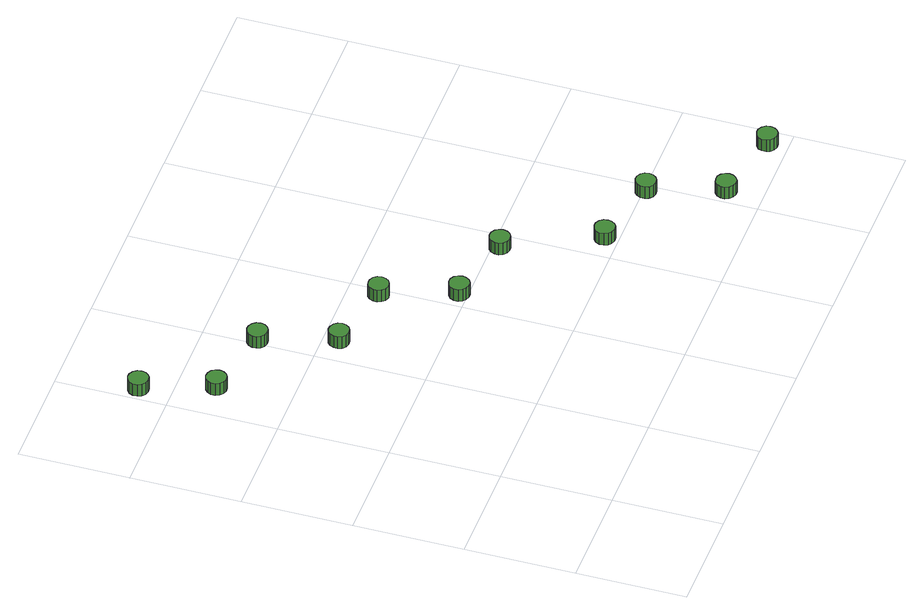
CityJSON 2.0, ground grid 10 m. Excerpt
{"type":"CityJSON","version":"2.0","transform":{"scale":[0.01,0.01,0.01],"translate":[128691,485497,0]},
"CityObjects":{
"tree1":{"type":"SolitaryVegetationObject","attributes":{"function":"something"},"geometry":[{"type":"MultiSurface","lod":"1","boundaries":[[[0,1,2,3,4,5,6,7,8,9,10,11,12,13,14]],[[15,16,17,18,19,20,21,22,23,24,25,26,27,28,29]],[[0,29,28,1]],[[1,28,27,2]],[[2,27,26,3]],[[3,26,25,4]],[[4,25,24,5]],[[5,24,23,6]],[[6,23,22,7]],[[7,22,21,8]],[[8,21,20,9]],[[9,20,19,10]],[[10,19,18,11]],[[11,18,17,12]],[[12,17,16,13]],[[13,16,15,14]],[[14,15,29,0]]]}]},
"tree2":{"type":"SolitaryVegetationObject","attributes":{"function":"something"},"geometry":[{"type":"MultiSurface","lod":"1","boundaries":[[[30,31,32,33,34,35,36,37,38,39,40,41,42,43,44]],[[45,46,47,48,49,50,51,52,53,54,55,56,57,58,59]],[[30,59,58,31]],[[31,58,57,32]],[[32,57,56,33]],[[33,56,55,34]],[[34,55,54,35]],[[35,54,53,36]],[[36,53,52,37]],[[37,52,51,38]],[[38,51,50,39]],[[39,50,49,40]],[[40,49,48,41]],[[41,48,47,42]],[[42,47,46,43]],[[43,46,45,44]],[[44,45,59,30]]]}]},
"tree3":{"type":"SolitaryVegetationObject","attributes":{"function":"something"},"geometry":[{"type":"MultiSurface","lod":"1","boundaries":[[[60,61,62,63,64,65,66,67,68,69,70,71,72,73,74]],[[75,76,77,78,79,80,81,82,83,84,85,86,87,88,89]],[[60,89,88,61]],[[61,88,87,62]],[[62,87,86,63]],[[63,86,85,64]],[[64,85,84,65]],[[65,84,83,66]],[[66,83,82,67]],[[67,82,81,68]],[[68,81,80,69]],[[69,80,79,70]],[[70,79,78,71]],[[71,78,77,72]],[[72,77,76,73]],[[73,76,75,74]],[[74,75,89,60]]]}]},
"tree4":{"type":"SolitaryVegetationObject","attributes":{"function":"something"},"geometry":[{"type":"MultiSurface","lod":"1","boundaries":[[[90,91,92,93,94,95,96,97,98,99,100,101,102,103,104]],[[105,106,107,108,109,110,111,112,113,114,115,116,117,118,119]],[[90,119,118,91]],[[91,118,117,92]],[[92,117,116,93]],[[93,116,115,94]],[[94,115,114,95]],[[95,114,113,96]],[[96,113,112,97]],[[97,112,111,98]],[[98,111,110,99]],[[99,110,109,100]],[[100,109,108,101]],[[101,108,107,102]],[[102,107,106,103]],[[103,106,105,104]],[[104,105,119,90]]]}]},
"tree5":{"type":"SolitaryVegetationObject","attributes":{"function":"something"},"geometry":[{"type":"MultiSurface","lod":"1","boundaries":[[[120,121,122,123,124,125,126,127,128,129,130,131,132,133,134]],[[135,136,137,138,139,140,141,142,143,144,145,146,147,148,149]],[[120,149,148,121]],[[121,148,147,122]],[[122,147,146,123]],[[123,146,145,124]],[[124,145,144,125]],[[125,144,143,126]],[[126,143,142,127]],[[127,142,141,128]],[[128,141,140,129]],[[129,140,139,130]],[[130,139,138,131]],[[131,138,137,132]],[[132,137,136,133]],[[133,136,135,134]],[[134,135,149,120]]]}]},
"tree6":{"type":"SolitaryVegetationObject","attributes":{"function":"something"},"geometry":[{"type":"MultiSurface","lod":"1","boundaries":[[[150,151,152,153,154,155,156,157,158,159,160,161,162,163,164]],[[165,166,167,168,169,170,171,172,173,174,175,176,177,178,179]],[[150,179,178,151]],[[151,178,177,152]],[[152,177,176,153]],[[153,176,175,154]],[[154,175,174,155]],[[155,174,173,156]],[[156,173,172,157]],[[157,172,171,158]],[[158,171,170,159]],[[159,170,169,160]],[[160,169,168,161]],[[161,168,167,162]],[[162,167,166,163]],[[163,166,165,164]],[[164,165,179,150]]]}]},
"tree7":{"type":"SolitaryVegetationObject","attributes":{"function":"something"},"geometry":[{"type":"MultiSurface","lod":"1","boundaries":[[[180,181,182,183,184,185,186,187,188,189,190,191,192,193,194]],[[195,196,197,198,199,200,201,202,203,204,205,206,207,208,209]],[[180,209,208,181]],[[181,208,207,182]],[[182,207,206,183]],[[183,206,205,184]],[[184,205,204,185]],[[185,204,203,186]],[[186,203,202,187]],[[187,202,201,188]],[[188,201,200,189]],[[189,200,199,190]],[[190,199,198,191]],[[191,198,197,192]],[[192,197,196,193]],[[193,196,195,194]],[[194,195,209,180]]]}]},
"tree8":{"type":"SolitaryVegetationObject","attributes":{"function":"something"},"geometry":[{"type":"MultiSurface","lod":"1","boundaries":[[[210,211,212,213,214,215,216,217,218,219,220,221,222,223,224]],[[225,226,227,228,229,230,231,232,233,234,235,236,237,238,239]],[[210,239,238,211]],[[211,238,237,212]],[[212,237,236,213]],[[213,236,235,214]],[[214,235,234,215]],[[215,234,233,216]],[[216,233,232,217]],[[217,232,231,218]],[[218,231,230,219]],[[219,230,229,220]],[[220,229,228,221]],[[221,228,227,222]],[[222,227,226,223]],[[223,226,225,224]],[[224,225,239,210]]]}]},
"tree9":{"type":"SolitaryVegetationObject","attributes":{"function":"something"},"geometry":[{"type":"MultiSurface","lod":"1","boundaries":[[[240,241,242,243,244,245,246,247,248,249,250,251,252,253,254]],[[255,256,257,258,259,260,261,262,263,264,265,266,267,268,269]],[[240,269,268,241]],[[241,268,267,242]],[[242,267,266,243]],[[243,266,265,244]],[[244,265,264,245]],[[245,264,263,246]],[[246,263,262,247]],[[247,262,261,248]],[[248,261,260,249]],[[249,260,259,250]],[[250,259,258,251]],[[251,258,257,252]],[[252,257,256,253]],[[253,256,255,254]],[[254,255,269,240]]]}]},
"tree10":{"type":"SolitaryVegetationObject","attributes":{"function":"something"},"geometry":[{"type":"MultiSurface","lod":"1","boundaries":[[[270,271,272,273,274,275,276,277,278,279,280,281,282,283,284]],[[285,286,287,288,289,290,291,292,293,294,295,296,297,298,299]],[[270,299,298,271]],[[271,298,297,272]],[[272,297,296,273]],[[273,296,295,274]],[[274,295,294,275]],[[275,294,293,276]],[[276,293,292,277]],[[277,292,291,278]],[[278,291,290,279]],[[279,290,289,280]],[[280,289,288,281]],[[281,288,287,282]],[[282,287,286,283]],[[283,286,285,284]],[[284,285,299,270]]]}]},
"tree11":{"type":"SolitaryVegetationObject","attributes":{"function":"something"},"geometry":[{"type":"MultiSurface","lod":"1","boundaries":[[[300,301,302,303,304,305,306,307,308,309,310,311,312,313,314]],[[315,316,317,318,319,320,321,322,323,324,325,326,327,328,329]],[[300,329,328,301]],[[301,328,327,302]],[[302,327,326,303]],[[303,326,325,304]],[[304,325,324,305]],[[305,324,323,306]],[[306,323,322,307]],[[307,322,321,308]],[[308,321,320,309]],[[309,320,319,310]],[[310,319,318,311]],[[311,318,317,312]],[[312,317,316,313]],[[313,316,315,314]],[[314,315,329,300]]]}]}
},
"vertices":[
[206,4289,206],[198,4326,206],[175,4357,206],[142,4377,206],[103,4381,206],[67,4369,206],[38,4343,206],[22,4308,206],[22,4269,206],[38,4234,206],[67,4208,206],[103,4197,206],[142,4201,206],[175,4220,206],[198,4251,206],[198,4251,77],[175,4220,77],[142,4201,77],[103,4197,77],[67,4208,77],[38,4234,77],[22,4269,77],[22,4308,77],[38,4343,77],[67,4369,77],[103,4381,77],[142,4377,77],[175,4357,77],[198,4326,77],[206,4289,77],
[441,3664,190],[433,3702,190],[410,3733,190],[377,3752,190],[338,3756,190],[302,3744,190],[273,3719,190],[257,3684,190],[257,3645,190],[273,3610,190],[302,3584,190],[338,3572,190],[377,3576,190],[410,3596,190],[433,3627,190],[433,3627,61],[410,3596,61],[377,3576,61],[338,3572,61],[302,3584,61],[273,3610,61],[257,3645,61],[257,3684,61],[273,3719,61],[302,3744,61],[338,3756,61],[377,3752,61],[410,3733,61],[433,3702,61],[441,3664,61],
[1114,3516,209],[1106,3554,209],[1084,3585,209],[1050,3604,209],[1012,3608,209],[975,3596,209],[947,3570,209],[931,3535,209],[931,3497,209],[947,3462,209],[975,3436,209],[1012,3424,209],[1050,3428,209],[1084,3447,209],[1106,3478,209],[1106,3478,80],[1084,3447,80],[1050,3428,80],[1012,3424,80],[975,3436,80],[947,3462,80],[931,3497,80],[931,3535,80],[947,3570,80],[975,3596,80],[1012,3608,80],[1050,3604,80],[1084,3585,80],[1106,3554,80],[1114,3516,80],
[1342,2858,194],[1334,2896,194],[1312,2927,194],[1278,2946,194],[1240,2950,194],[1204,2939,194],[1175,2913,194],[1159,2878,194],[1159,2839,194],[1175,2804,194],[1204,2778,194],[1240,2766,194],[1278,2770,194],[1312,2790,194],[1334,2821,194],[1334,2821,65],[1312,2790,65],[1278,2770,65],[1240,2766,65],[1204,2778,65],[1175,2804,65],[1159,2839,65],[1159,2878,65],[1175,2913,65],[1204,2939,65],[1240,2950,65],[1278,2946,65],[1312,2927,65],[1334,2896,65],[1342,2858,65],
[2009,2721,209],[2001,2759,209],[1979,2790,209],[1945,2809,209],[1907,2813,209],[1870,2802,209],[1842,2776,209],[1826,2741,209],[1826,2702,209],[1842,2667,209],[1870,2641,209],[1907,2629,209],[1945,2633,209],[1979,2653,209],[2001,2684,209],[2001,2684,80],[1979,2653,80],[1945,2633,80],[1907,2629,80],[1870,2641,80],[1842,2667,80],[1826,2702,80],[1826,2741,80],[1842,2776,80],[1870,2802,80],[1907,2813,80],[1945,2809,80],[1979,2790,80],[2001,2759,80],[2009,2721,80],
[2244,2075,198],[2236,2112,198],[2214,2144,198],[2180,2163,198],[2142,2167,198],[2105,2155,198],[2077,2129,198],[2061,2094,198],[2061,2055,198],[2077,2020,198],[2105,1995,198],[2142,1983,198],[2180,1987,198],[2214,2006,198],[2236,2037,198],[2236,2037,69],[2214,2006,69],[2180,1987,69],[2142,1983,69],[2105,1995,69],[2077,2020,69],[2061,2055,69],[2061,2094,69],[2077,2129,69],[2105,2155,69],[2142,2167,69],[2180,2163,69],[2214,2144,69],[2236,2112,69],[2244,2075,69],
[2911,1927,214],[2903,1964,214],[2881,1995,214],[2847,2015,214],[2809,2019,214],[2772,2007,214],[2744,1981,214],[2728,1946,214],[2728,1907,214],[2744,1872,214],[2772,1846,214],[2809,1834,214],[2847,1838,214],[2881,1858,214],[2903,1889,214],[2903,1889,85],[2881,1858,85],[2847,1838,85],[2809,1834,85],[2772,1846,85],[2744,1872,85],[2728,1907,85],[2728,1946,85],[2744,1981,85],[2772,2007,85],[2809,2019,85],[2847,2015,85],[2881,1995,85],[2903,1964,85],[2911,1927,85],
[3329,1123,196],[3321,1161,196],[3299,1192,196],[3265,1211,196],[3227,1215,196],[3190,1203,196],[3162,1178,196],[3146,1142,196],[3146,1104,196],[3162,1069,196],[3190,1043,196],[3227,1031,196],[3265,1035,196],[3299,1054,196],[3321,1086,196],[3321,1086,67],[3299,1054,67],[3265,1035,67],[3227,1031,67],[3190,1043,67],[3162,1069,67],[3146,1104,67],[3146,1142,67],[3162,1178,67],[3190,1203,67],[3227,1215,67],[3265,1211,67],[3299,1192,67],[3321,1161,67],[3329,1123,67],
[4003,975,209],[3995,1013,209],[3972,1044,209],[3939,1063,209],[3901,1067,209],[3864,1055,209],[3835,1029,209],[3820,994,209],[3820,956,209],[3835,921,209],[3864,895,209],[3901,883,209],[3939,887,209],[3972,906,209],[3995,937,209],[3995,937,80],[3972,906,80],[3939,887,80],[3901,883,80],[3864,895,80],[3835,921,80],[3820,956,80],[3820,994,80],[3835,1029,80],[3864,1055,80],[3901,1067,80],[3939,1063,80],[3972,1044,80],[3995,1013,80],[4003,975,80],
[4231,328,192],[4223,366,192],[4200,397,192],[4167,416,192],[4129,420,192],[4092,409,192],[4064,383,192],[4048,348,192],[4048,309,192],[4064,274,192],[4092,248,192],[4129,236,192],[4167,240,192],[4200,260,192],[4223,291,192],[4223,291,63],[4200,260,63],[4167,240,63],[4129,236,63],[4092,248,63],[4064,274,63],[4048,309,63],[4048,348,63],[4064,383,63],[4092,409,63],[4129,420,63],[4167,416,63],[4200,397,63],[4223,366,63],[4231,328,63],
[4905,180,211],[4897,218,211],[4874,249,211],[4841,268,211],[4803,272,211],[4766,260,211],[4737,235,211],[4722,199,211],[4722,161,211],[4737,126,211],[4766,100,211],[4803,88,211],[4841,92,211],[4874,111,211],[4897,142,211],[4897,142,82],[4874,111,82],[4841,92,82],[4803,88,82],[4766,100,82],[4737,126,82],[4722,161,82],[4722,199,82],[4737,235,82],[4766,260,82],[4803,272,82],[4841,268,82],[4874,249,82],[4897,218,82],[4905,180,82]
]}
